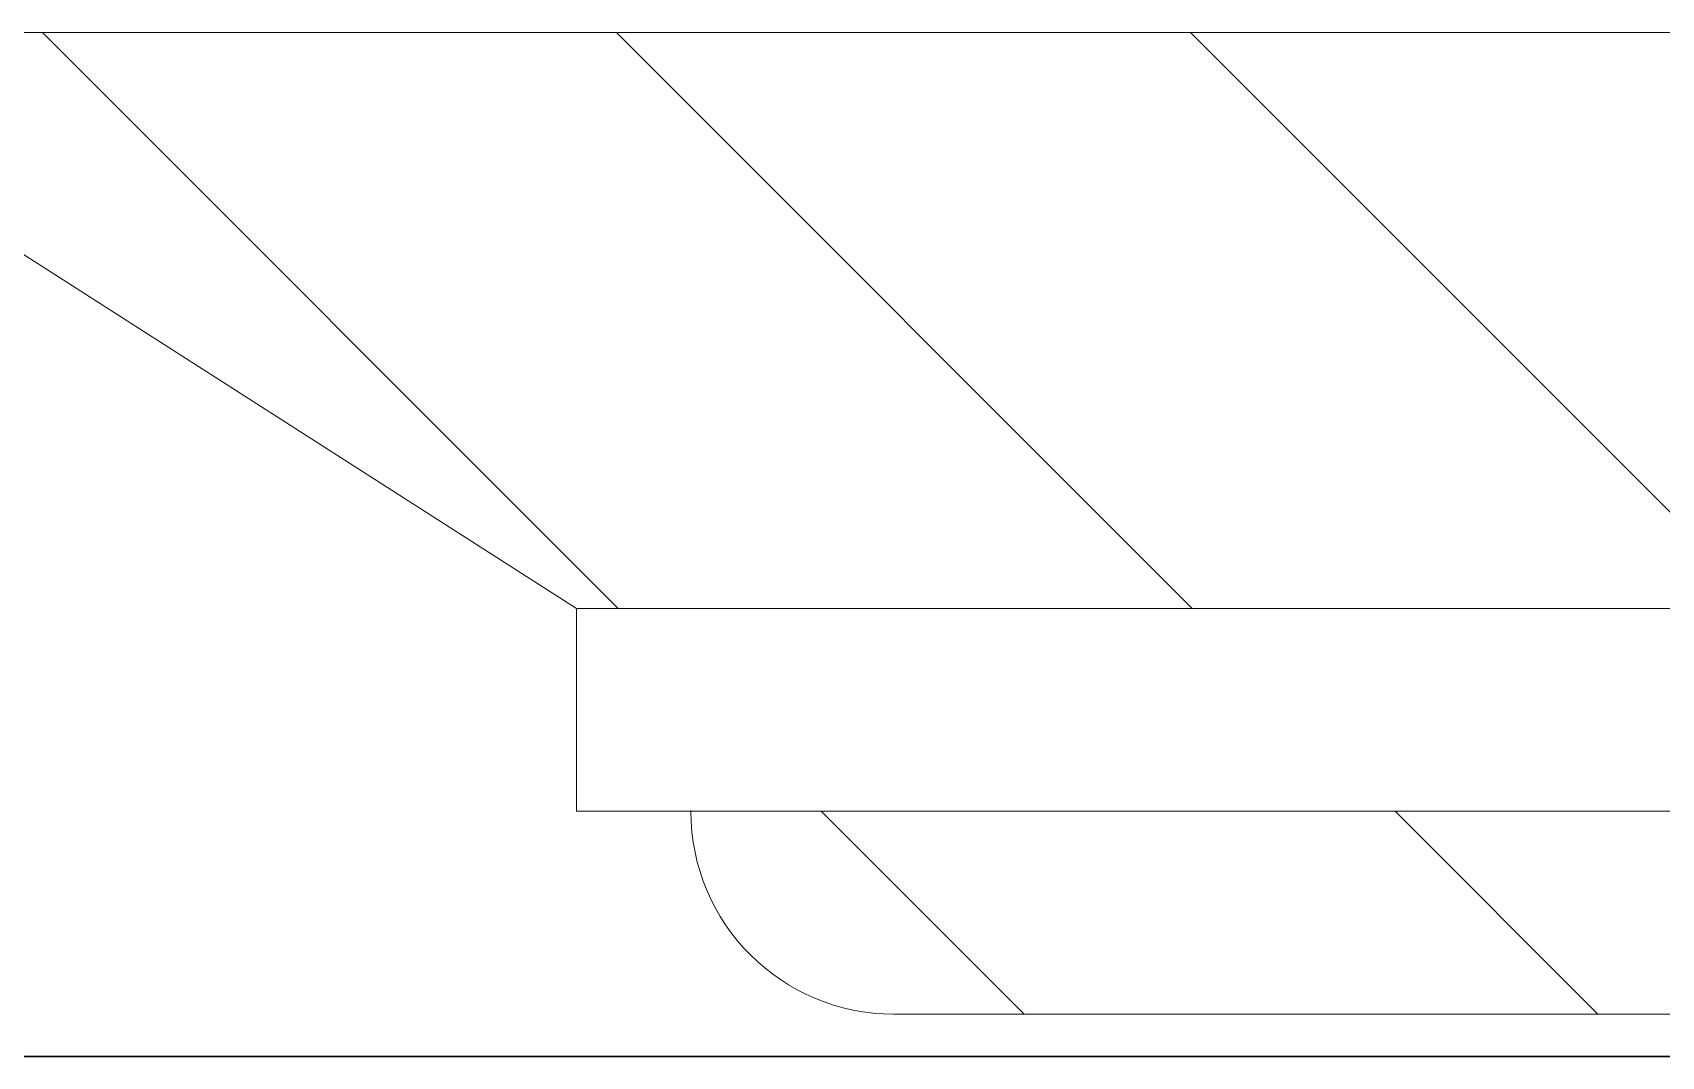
# Model space of a CAD drawing. Header units: millimetres. Extents: x 3614 to 12428, y -844 to 6844.
# Drawn here: x 5508.617 to 5508.8816, y -474.3752 to -474.2089 of the extents above; entities that cross this region are included whole.
import ezdxf

# ---------------------------------------------------------------- set-up
doc = ezdxf.new("R2010")
doc.units = ezdxf.units.MM
doc.header["$LTSCALE"] = 40
doc.header["$MEASUREMENT"] = 0
for name, color, linetype, lineweight in [('E1', 7, 'CONTINUOUS', 20), ('Hatch', 42, 'CONTINUOUS', 15), ('landscaping', 3, 'CONTINUOUS', 13), ('Wall', 7, 'CONTINUOUS', 30)]:
    doc.layers.add(name, color=color, linetype=linetype, lineweight=lineweight)
pattern_1 = [(45, (-8.270145654401858, 2.667354345598138), (-2.209708691207957, 2.209708691207958), [])]

# ---------------------------------------------------------------- blocks, each defined once
blk = doc.blocks.new('FLOWERS')
at = {"layer": 'Hatch'}
h = blk.add_hatch(dxfattribs=at)
h.set_pattern_fill('ANSI31', color=256, scale=25, style=0)
h.set_pattern_definition(pattern_1)
h.paths.add_polyline_path([(33.91735434559814, 7.100092443317408), (-8.270145654401858, 7.100092443317408), (-1.338491066402635, 2.667354345598138), (26.98569975762803, 2.667354345598141)])
h = blk.add_hatch(dxfattribs=at)
h.set_pattern_fill('ANSI31', color=256, scale=25, style=0)
h.set_pattern_definition(pattern_1)
h.paths.add_polyline_path([(-0.4576456544018586, 1.104854345598139, 0.4142135623730951), (1.104854345598139, -0.4576456544018586), (24.54235434559814, -0.4576456544018586, 0.4142135623730951), (26.10485434559814, 1.104854345598139)])
for p, q in [((26.98569975762803, 2.667354345598141), (-1.338491066402639, 2.667354345598141)), ((26.98569975762803, 2.667354345598141), (26.98569975762803, 1.104854345598139)), ((26.98569975762803, 1.104854345598139), (-1.338491066402639, 1.104854345598139)), ((26.10485434559814, 1.104854345598139), (26.10485434559814, 1.110492111285563)), ((24.54235434559814, -0.4576456544018586), (1.104854345598139, -0.4576456544018586)), ((24.54235434559814, -0.4576456544018586), (24.54235434559814, -0.4576456544018586))]:
    blk.add_line(p, q, dxfattribs=at)
blk.add_lwpolyline([(26.98569975762803, 2.667354345598141), (33.91735434559814, 7.100092443317408), (-8.270145654401858, 7.100092443317408), (-1.338491066402639, 2.667354345598141)], dxfattribs=at)
blk.add_arc((24.54235434559814, 1.104854345598139), 1.5625, 270, 0, dxfattribs=at)

msp = doc.modelspace()

# ---------------------------------------------------------------- linework, layer by layer
at = {"layer": 'E1', "ltscale": 0.05}
msp.add_line((5489.473408941376, -474.3751602264005), (5521.773408941371, -474.3751602264007), dxfattribs=at)
at = {"layer": 'Wall', "ltscale": 0.05}
msp.add_line((5469.803444080625, -474.3751602263991), (5543.030317594364, -474.375160226404), dxfattribs=at)

# ---------------------------------------------------------------- block references
at = {"layer": 'landscaping', "xscale": -0.02109375, "yscale": 0.02109375, "zscale": 0.02109375}
msp.add_blockref('FLOWERS', (5509.274617868994, -474.3586559241054), dxfattribs=at)

doc.saveas('drawing.dxf')
